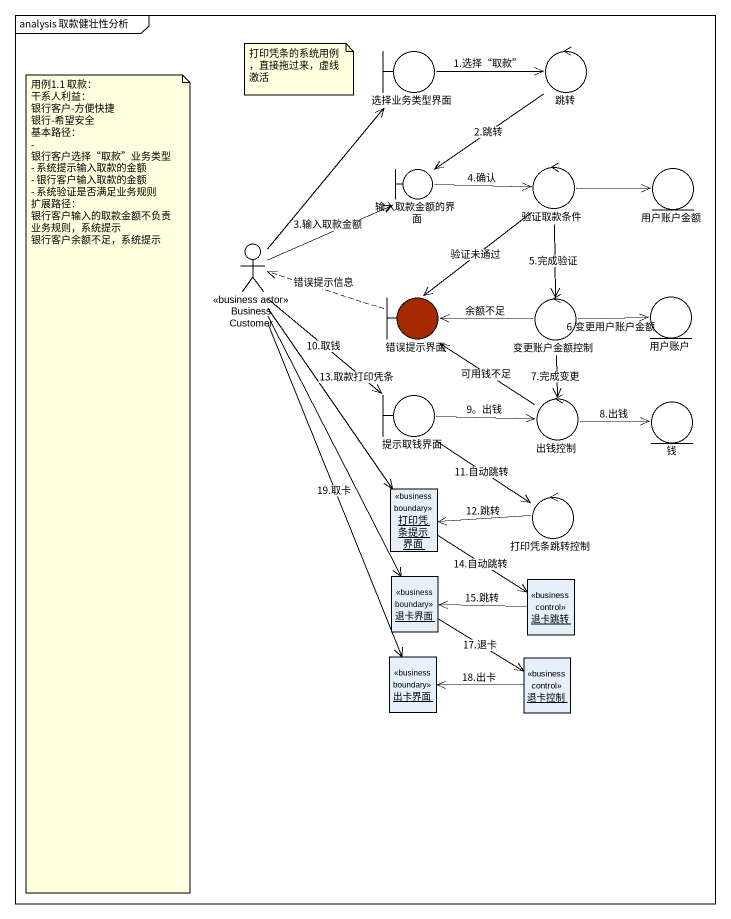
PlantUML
@startuml
mainframe analysis 取款健壮性分析
allowmixing
hide circle
hide empty members
boundary 选择业务类型界面
control 跳转
boundary 输入取款金额的界面
control 验证取款条件
entity 用户账户金额
actor BusinessCustomer <<business actor>>
boundary 错误提示界面 #A52A00
control 变更账户金额控制
entity 用户账户
boundary 提示取钱界面
control 出钱控制
entity 钱
object 打印凭条提示界面 <<business boundary>>
control 打印凭条跳转控制
object 退卡界面 <<business boundary>>
object 退卡跳转 <<business control>>
object 出卡界面 <<business boundary>>
object 退卡控制 <<business control>>
选择业务类型界面 -right-> 跳转 : 1.选择“取款”
跳转 --> 输入取款金额的界面 : 2.跳转
输入取款金额的界面 -right-> 验证取款条件 : 4.确认
验证取款条件 -right-> 用户账户金额
验证取款条件 --> 错误提示界面 : 验证未通过
验证取款条件 --> 变更账户金额控制 : 5.完成验证
BusinessCustomer -up-> 选择业务类型界面
BusinessCustomer -right-> 输入取款金额的界面 : 3.输入取款金额
BusinessCustomer --> 提示取钱界面 : 10.取钱
BusinessCustomer --> 打印凭条提示界面 : 13.取款打印凭条
BusinessCustomer --> 退卡界面
BusinessCustomer --> 出卡界面 : 19.取卡
错误提示界面 .left.> BusinessCustomer : 错误提示信息
变更账户金额控制 -left-> 错误提示界面 : 余额不足
变更账户金额控制 -right-> 用户账户 : 6.变更用户账户金额
变更账户金额控制 --> 出钱控制 : 7.完成变更
提示取钱界面 -right-> 出钱控制 : 9。出钱
提示取钱界面 --> 打印凭条跳转控制 : 11.自动跳转
出钱控制 -up-> 错误提示界面 : 可用钱不足
出钱控制 -right-> 钱 : 8.出钱
打印凭条提示界面 --> 退卡跳转 : 14.自动跳转
打印凭条跳转控制 -left-> 打印凭条提示界面 : 12.跳转
退卡界面 --> 退卡控制 : 17.退卡
退卡跳转 -left-> 退卡界面 : 15.跳转
退卡控制 -left-> 出卡界面 : 18.出卡
note as N1
  打印凭条的系统用例，直接拖过来，虚线 激活
end note
note as N2
  用例1.1 取款：
  干系人利益：
  银行客户-方便快捷
  银行-希望安全
  基本路径：
  - 银行客户选择“取款”业务类型
  - 系统提示输入取款的金额
  - 银行客户输入取款的金额
  - 系统验证是否满足业务规则
  扩展路径：
  银行客户输入的取款金额不负责业务规则，系统提示
  银行客户余额不足，系统提示
end note
@enduml
